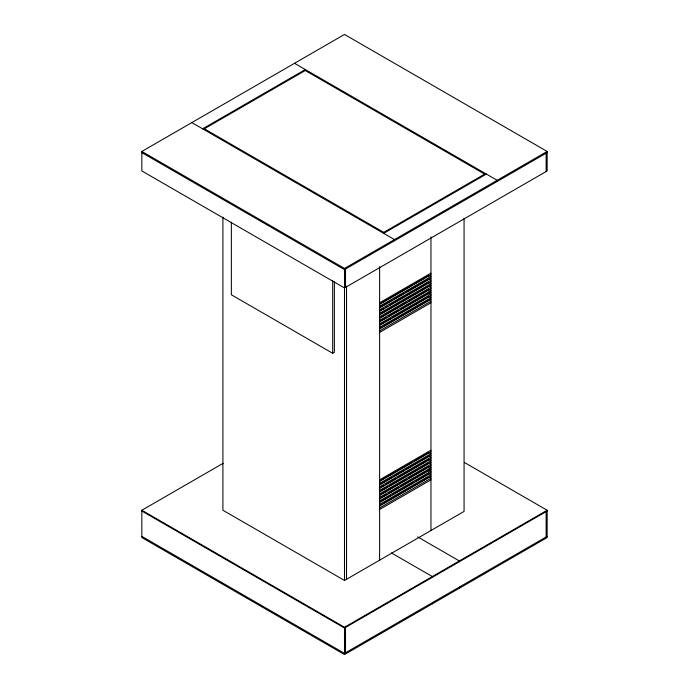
<?xml version="1.0" encoding="UTF-8"?>
<svg xmlns="http://www.w3.org/2000/svg" width="689" height="689" viewBox="0 0 689 689"><rect width="100%" height="100%" fill="white"/><g stroke="black" fill="none" stroke-linecap="round" stroke-linejoin="round"><path stroke-width="1.03" d="M141.848 151.451L344.5 34.45L547.152 151.451L547.152 170.95L344.5 287.95L141.848 170.95L141.848 151.451L344.5 268.452L547.152 151.451M202.644 128.826L305.322 69.546M204.332 128.791L305.253 70.528M383.747 232.374L484.668 174.11M383.678 233.347L486.356 174.067M547.152 152.622L344.5 269.614L141.848 152.622M379.622 302.772L430.961 273.128M379.432 304.047L412.435 284.996M414.27 283.937L428.937 275.471L430.961 276.642L379.622 306.278M379.622 304.331L430.961 274.687M379.432 307.561L392.265 300.154M394.099 299.095L404.185 293.273M406.019 292.214L428.024 279.51M379.622 307.837L430.961 278.201M379.622 309.792L430.961 280.147L428.937 278.976M380.354 310.541L384.014 308.422M385.849 307.363L387.683 306.304M389.518 305.244L428.024 283.015M379.622 311.35L430.961 281.706M379.622 313.297L430.961 283.661L428.937 282.49M381.267 313.521L415.183 293.936M417.017 292.877L428.024 286.529M379.622 314.856L430.961 285.22M379.622 316.811L430.961 287.167L428.937 285.995M380.354 317.56L406.932 302.213M408.766 301.153L428.937 289.509L430.961 290.68L379.622 320.316M379.622 318.37L430.961 288.725M380.354 321.074L386.77 317.371M388.605 316.311L398.681 310.489M400.516 309.43L428.937 293.023L430.961 294.186L379.622 323.83M379.622 321.875L430.961 292.239M380.354 324.579L390.43 318.757M392.265 317.698L428.937 296.528L430.961 297.7L379.622 327.335M379.622 325.389L430.961 295.753M231.358 222.116L231.358 294.771L332.675 353.276L334.372 352.303L334.372 281.775M379.432 328.619L382.18 327.034M384.014 325.975L428.937 300.042L430.961 301.214L379.622 330.849M379.622 328.903L430.961 299.259M379.622 332.408L430.961 302.772M464.42 462.483L547.152 510.248L547.152 537.549L344.5 654.55L141.848 537.549L141.848 510.248L223.193 463.284M379.622 479.828L430.961 450.193M379.432 481.111L412.435 462.061M414.27 461.001L428.937 452.527L430.961 453.698L379.622 483.342M379.622 481.387L430.961 451.751M379.432 484.625L392.265 477.21M394.099 476.151L404.185 470.329M406.019 469.269L428.937 456.04L430.961 457.212L379.622 486.847M379.622 484.901L430.961 455.257M380.354 487.605L384.014 485.487M385.849 484.427L395.934 478.605M397.768 477.546L428.024 460.08M379.622 488.406L430.961 458.771M379.622 490.361L430.961 460.717L428.937 459.554M381.267 490.585L387.683 486.882M389.518 485.823L428.024 463.594M379.622 491.92L430.961 462.285M379.622 493.867L430.961 464.231L428.937 463.06M380.354 494.624L406.932 479.277M408.766 478.218L428.937 466.574L430.961 467.736L379.622 497.38M379.622 495.434L430.961 465.79M380.354 498.13L386.77 494.426M388.605 493.367L398.681 487.545M400.516 486.486L428.937 470.079L430.961 471.25L379.622 500.894M379.622 498.939L430.961 469.304M380.354 501.644L390.43 495.822M392.265 494.762L414.27 482.059M416.104 481L428.937 473.593L430.961 474.764L379.622 504.4M379.622 502.453L430.961 472.809M379.432 505.683L382.18 504.09M384.014 503.039L428.937 477.098L430.961 478.269L379.622 507.914M379.622 505.959L430.961 476.323M379.622 509.472L430.961 479.828M222.909 217.121L222.909 510.248L344.5 580.448L464.067 511.419L464.067 218.18M141.848 510.248L344.5 627.248L547.152 510.248M547.152 511.031L344.5 628.032L141.848 511.031M547.152 536.378L344.5 653.379L141.848 536.378M294.513 63.31L497.165 180.311L497.165 181.483M304.443 70.054L485.478 174.575M203.522 128.326L384.557 232.839M191.835 122.59L394.487 239.591L394.487 240.762M417.663 536.886L459.339 560.949L459.339 561.733M391.412 552.94L432.313 576.547L432.313 577.33M546.136 153.208L546.136 171.535M546.136 511.617L546.136 536.964M459.339 587.08L459.339 588.251M432.313 602.677L432.313 603.848M430.961 236.964L430.961 530.53M428.937 292.067L428.937 294.212M428.937 469.235L428.937 471.379M379.622 266.609L379.622 560.174M346.524 286.15L346.524 579.277M345.516 269.029L345.516 287.365M345.516 627.446L345.516 652.793M344.5 268.452L344.5 580.448M344.5 627.248L344.5 654.55M332.675 280.612L332.675 353.276"/></g></svg>
